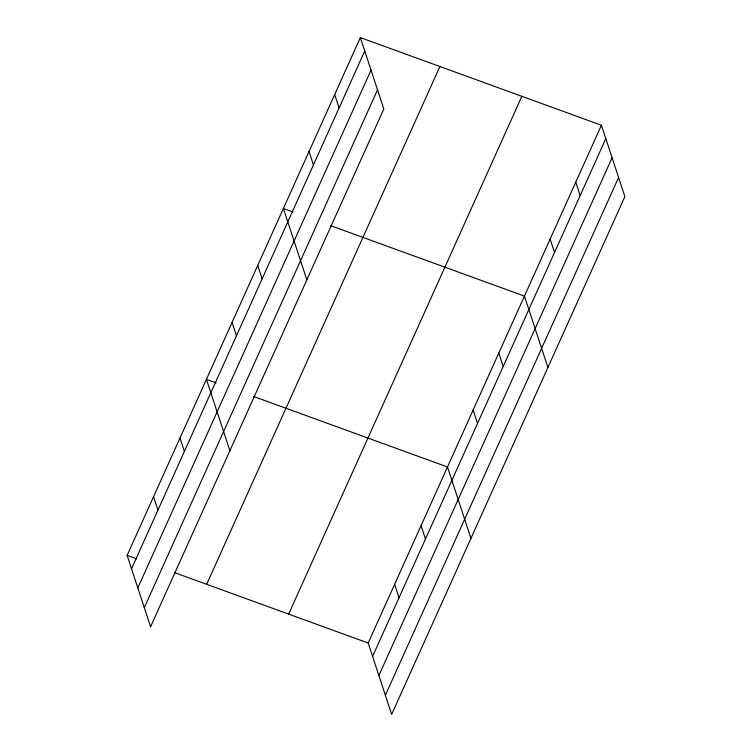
<?xml version="1.0" encoding="UTF-8"?>
<svg xmlns="http://www.w3.org/2000/svg" width="752" height="752" viewBox="0 0 752 752"><rect width="100%" height="100%" fill="white"/><g stroke="black" fill="none" stroke-linecap="round" stroke-linejoin="round"><path stroke-width="1.13" d="M360.349 37.6L383.811 108.974L150.588 626.764L127.126 555.39L360.349 37.6L601.412 125.236L624.874 196.61L391.651 714.4L368.189 643.026L601.412 125.236M131.525 568.775L364.748 50.986M137.813 587.914L371.046 70.124M144.299 607.625L377.523 89.836M206.668 584.313L439.901 66.524M288.636 614.111L521.86 96.312M372.588 656.411L605.811 138.622M378.876 675.55L612.1 157.76M385.362 695.262L618.586 177.472M293.064 211.989L283.382 208.473L306.854 279.847M330.683 225.666L524.445 296.109L547.917 367.484M216.097 382.862L206.424 379.346L229.886 450.711M253.725 396.539L447.478 466.983L470.949 538.347M127.126 555.39L136.798 558.905M174.426 572.592L368.189 643.026M575.759 182.191L580.159 195.576M550.097 239.145L554.506 252.54M498.792 353.064L503.191 366.45M473.14 410.019L477.539 423.404M334.696 94.555L339.096 107.94M309.044 151.519L313.443 164.904M421.045 525.657L425.453 539.052M394.612 584.342L399.021 597.727M257.729 265.428L262.128 278.813M232.077 322.382L236.476 335.768M179.991 438.031L184.39 451.416M153.558 496.705L157.958 510.091"/></g></svg>
